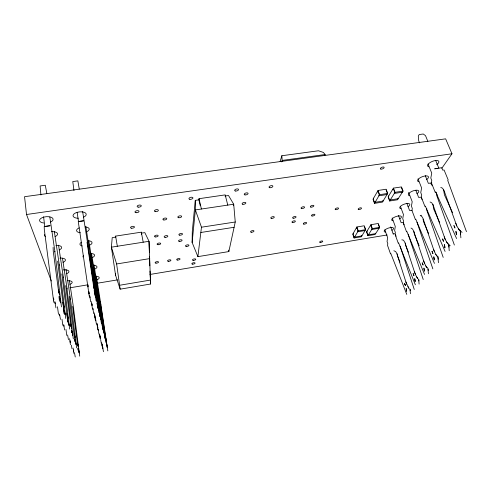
<?xml version="1.0" encoding="UTF-8"?>
<svg xmlns="http://www.w3.org/2000/svg" width="491" height="491" viewBox="0 0 491 491"><rect width="100%" height="100%" fill="white"/><g stroke="black" fill="none" stroke-linecap="round" stroke-linejoin="round"><path stroke-width="0.74" d="M224.995 196.026L228.518 195.516L233.704 204.219L235.25 221.993L228.843 251.576L197.891 256.633L192.134 242.48L192.294 231.537L195.295 200.359L198.886 199.837L199.008 198.695L225.191 194.884L227.769 205.103M141.635 234.588L141.365 233.157L144.827 232.63L149.025 241.296L150.571 284.019L120.148 289.174L115.557 275.199L115.624 273.677M192.134 242.48L195.357 209.927L195.295 200.359M65.684 285.645L71.048 326.877L70.673 324.072M197.891 256.633L201.47 227.21L195.357 209.927L233.704 204.219L233.403 205.711M61.835 273.929L67.862 322.206L67.66 319.653M411.961 210.516L412.293 208.43L411.427 206.146L412.201 201.709L408.659 192.429M57.656 261.212L63.247 305.322L63.867 313.381M53.108 247.354L53.267 251.343L58.81 293.053L58.404 289.923M280.109 161.607L281.834 155.739L318.456 150.774L323.373 152.431L325.146 154.53L324.711 155.635M281.754 161.889L282.19 160.422L281.834 155.739M356.896 226.965L352.796 234.127L354.079 237.982L361.339 236.779L365.623 229.671L364.285 225.768L356.896 226.965L358.221 230.887L354.079 237.982M378.039 190.459L373.025 199.199L374.498 203.354L382.458 202.114L387.694 193.442L386.153 189.231L378.039 190.459L379.561 194.688L374.498 203.354M370.944 224.688L366.574 231.862L367.882 235.698L375.081 234.502L379.635 227.382L378.266 223.497L370.944 224.688L372.301 228.579L367.882 235.698M393.457 188.127L388.117 196.873L389.627 201.003L397.507 199.776L403.068 191.091L401.485 186.911L393.457 188.127L395.016 192.325L389.627 201.003M430.889 183.886L431.767 182.634M441.869 168.204L451.966 153.775L445.638 138.843L24.55 196.695L26.52 214.506L51.309 281.024M426.851 208.792L426.483 209.301L443.201 257.394M100.189 301.713L105.375 336.132M72.631 306.464L77.676 345.204L77.32 342.577M97.961 291.605L103.288 327.067M69.341 296.447L69.501 300.228L75.043 341.736L74.835 339.312M437.499 168.327L434.67 168.818L441.71 167.707L442.722 170.156L444.085 169.996L448.166 179.872L447.731 180.461L466.45 231.648M119.601 285.265L150.449 280.073M69.888 287.806L88.012 284.786M97.077 283.276L117.472 279.882M149.951 274.469L387.135 234.962M393.181 233.955L395.445 233.575M358.221 230.887L365.623 229.671M372.301 228.579L379.635 227.382M365.083 230.58L357.693 231.789L357.939 230.678L356.914 227.628L356.521 228.309L356.374 227.879M401.828 239.854L403.117 240.013L403.792 240.627L404.983 242.732L414.772 272.744L416.472 276.629L417.859 278.581L416.472 276.629M143.2 242.204L141.316 232.175L115.612 236.11L115.741 237.092L112.218 237.632L111.396 247.176L116.625 263.962L149.773 258.604M421.517 215.285L420.21 215.494L421.726 216.328L423.052 218.52L433.903 250.349L435.799 254.442L437.364 256.462L435.799 254.442M200.831 232.489L234.103 227.29M201.47 227.21L235.25 221.993M379.561 194.688L387.694 193.442M395.016 192.325L403.068 191.091M26.52 214.506L451.966 153.775M325.146 154.53L282.19 160.422L282.558 161.643M393.868 250.754L395.715 251.57L396.845 253.638L406.18 282.804L409.095 288.518L407.788 286.597M403.332 222.638L401.135 222.669L398.502 215.512M440.765 187.415L442.501 188.182L444.005 190.453L456.79 225.934L459.116 229.782L462.099 232.384M430.098 201.985L431.718 202.795L433.13 205.023L445.208 239.399L447.387 243.162L450.173 245.758M411.016 228.051L412.44 228.91L413.698 231.058L423.991 261.949L425.783 265.938L427.256 267.926L425.783 265.938M458.269 228.646L460.055 230.727M446.595 242.051L448.265 244.101M452.567 212.713L444.429 194.835L443.625 189.931M435.646 191.877L456.599 238.552M439.733 222.742L433.694 209.037L432.921 204.317M425.341 206.048L445.098 251.447M428.533 233.421L423.733 222.202L423.058 219.182M415.779 219.195L434.449 263.385M419.142 245.666L414.472 234.446L413.827 231.531M427.833 141.328L425.513 135.669L423.267 134L419.185 134.546L418.301 136.032L418.688 140.757L419.535 142.863M435.658 160.422L438.85 168.204M406.886 231.433L424.562 274.463M408.402 252.178L405.842 245.862L405.222 243.039M428.048 163.969L431.736 173.108L430.803 178.037L431.773 180.449L431.368 182.756L435.241 192.435M436.002 192.147L437.1 194.89L436.702 195.43L454.365 245.027M431.976 185.383L431.024 183.002L428.361 183.352L425.274 175.612M398.582 242.849L415.368 284.774M399.999 262.151L397.778 256.529L397.176 253.792M418.037 178.841L421.603 187.943L420.756 192.613L421.671 194.958L421.309 197.149L424.967 206.564M390.824 253.516L406.787 294.391M422.021 199.493L421.118 197.179L418.627 197.407L415.908 190.391M455.777 223.282L456.79 225.934M415.435 219.673L411.912 210.357L409.574 210.479L406.873 203.317M401.485 187.654L402.712 190.907M402.184 191.736L402.356 192.202L394.328 193.429L394.672 192.134L393.457 188.869L392.947 189.704L392.775 189.238M444.251 236.834L445.208 239.399M398.017 198.254L398.189 198.714L390.29 199.941L390.118 199.475L389.627 200.279L388.449 197.063L388.774 195.805M400.527 206.686L403.442 214.524L402.743 218.753L403.565 220.975L403.258 222.957L406.56 231.875M403.534 223.19L404.142 224.835M386.153 189.974L387.356 193.251M386.853 194.08L387.025 194.546L378.917 195.792L379.23 194.491L378.045 191.208L377.567 192.042L377.395 191.576M392.174 217.936L395.28 226.48L394.635 230.512L395.421 232.679M433.59 249.373L434.492 251.858M395.316 234.115L396.09 236.257M382.937 200.592L383.103 201.052L375.118 202.292L374.958 201.826L374.492 202.623L373.344 199.389L373.639 198.125M395.138 234.575L398.281 243.26M390.67 226.903L393.248 234.06M423.696 261.003L424.549 263.421M384.858 229.831L387.638 237.662L387.049 241.517L387.798 243.628L387.546 245.439L390.535 253.908M378.279 224.154L379.126 226.572M378.905 227.855L379.058 228.284L371.736 229.487L372.006 228.376L370.957 225.344L370.539 226.032L370.386 225.596M414.49 271.824L415.306 274.168M375.492 233.2L375.64 233.63L368.428 234.821L368.281 234.397L367.876 235.048L366.851 232.065L367.108 230.979M364.506 227.032L365.341 229.463M416.988 222.184L432.847 268.859M405.91 281.92L406.683 284.197M361.72 235.477L361.867 235.907L354.588 237.11L354.441 236.68L354.06 237.337L353.066 234.336L353.299 233.25M408.15 234.176L423.224 279.52M400.128 246.101L414.257 289.451M199.008 198.695L201.414 209.025M198.886 199.837L200.254 205.729M448.676 244.365L449.222 250.723M59.54 314.197L60.473 319.402M55.176 303.72L54.845 301.732L55.937 307.845M437.892 256.566L438.438 262.673M68.458 339.717L67.611 334.96M63.744 325.017L64.634 329.983M75.252 357L74.479 352.624M71.367 345.253L71.987 348.696M98.163 329.443L98.961 334.162M95.604 319.365L96.439 324.293M92.824 308.409L93.701 313.571M90.013 297.779L89.693 295.809L90.718 301.867M115.612 236.11L117.337 246.249M102.619 346.83L103.441 351.709M100.71 339.858L101.287 343.277M63.713 324.778L63.953 326.233M59.546 314.203L59.761 315.474M102.674 347.155L102.889 348.432M100.379 337.869L100.164 336.538L100.428 338.195M98.126 329.216L98.353 330.603M95.334 317.689L95.806 320.568M92.793 308.164L93.038 309.668M97.789 327.147L97.973 328.289M93.284 284.111L93.75 287.198L87.03 242.143M97.267 323.778L97.476 325.122M101.036 317.284L95.518 280.699M98.599 306.685L92.916 268.89M100.858 304.426L96.359 276.065M105.89 338.765L106.271 341.288L106.031 339.692M98.691 294.569L93.971 264.753M103.908 331.063L103.497 328.381L104.227 332.456L103.834 329.854L103.982 330.817M96.359 283.964L91.522 253.368M101.674 321.415L101.25 318.641L102.435 326.822L102.103 324.379M99.256 310.963L98.82 308.09L100.029 316.517L99.698 314.019M95.941 295.159L90.099 256.081M101.698 342.749L102.49 347.984M100.778 304.064L107.836 350.887M98.605 294.183L105.853 342.43M96.267 283.546L103.711 333.297M93.836 272.511L88.797 240.572M91.111 260.107L85.815 226.48M88.147 246.629L82.629 211.492M79.26 189.053L77.86 180.872L72.772 181.56L73.969 190.545M99.464 333.997L100.262 339.25M96.942 323.772L97.85 329.811M94.223 312.822L95.236 319.567M88.024 286.222L87.84 285.019L88.116 286.873M115.557 275.199L111.396 247.176L149.025 241.296L149.381 252.356M93.738 272.057L101.398 323.409M91.001 259.616L98.875 312.663M91.369 301.609L92.388 308.422M89.276 296.239L78.253 221.509L83.74 220.784L78.492 221.558L77.167 212.48M88.03 246.095L96.126 300.94M410.01 289.23L410.408 293.716M437.886 256.676L438.254 259.266M427.968 268.62L428.422 273.763M418.915 280.938L418.7 279.434L419.105 284.086M460.711 234.109L460.22 230.604L460.883 237.816M448.67 244.481L449.05 247.176M116.625 263.962L120.148 289.174M73.091 348.033L73.816 353.33M73.711 309.127L69.397 280.496M74.123 333.684L74.491 336.396M69.612 338.655L70.434 344.731M99.888 336.047L99.716 334.776L100.023 337.17M70.52 299.363L66.04 269.504M66.923 313.645L67.31 316.554M65.966 329.4L66.776 335.427M67.077 288.843L62.486 258.192M62.854 302.309L63.247 305.322M62.001 319.254L62.805 325.324M57.49 306.752L58.478 314.32M102.024 344.185L102.251 345.94L102.116 344.842M73.595 308.771L79.726 356.159M63.357 277.483L58.558 245.205M53.746 302.284L44.307 229.5L44.208 226.517L50.131 225.725L44.779 226.517L43.582 216.746M70.391 298.982L76.639 347.831M59.325 265.171L54.335 231.445M92.026 305.028L91.848 303.653L92.081 305.58M66.942 288.432L73.3 338.833M54.943 251.779L49.818 217.004M46.841 193.503L45.295 185.26L40.102 185.96L40.919 194.958M63.21 277.034L69.685 329.08M59.172 264.68L65.751 318.475M228.671 250.109L228.843 251.576M54.771 251.245L61.461 306.9M410.059 289.217L410.218 290.684M428.072 268.915L428.238 270.492M73.607 350.052L73.705 351.243L73.625 350.126M70.188 340.772L70.336 342.601L70.256 341.46M63.597 308.526L63.787 311.141M59.337 299.044L59.159 296.368L59.393 301.321M53.611 297.982L53.728 299.995L53.679 298.743M141.316 232.175L141.365 233.157M149.994 271.05L150.571 284.019M149.522 256.787L149.81 265.778M63.222 269.903A5.782 2.308 -7.5 0 1 68.642 270.897A5.782 2.308 -7.5 0 1 66.647 273.708M96.181 276.237A5.475 2.136 -8.8 0 1 96.954 279.852M67.445 280.735A5.573 2.148 -7.9 0 1 72.005 281.809A5.573 2.148 -7.9 0 1 69.961 284.32M392.886 220.79A5.137 1.896 -19.6 0 1 393.346 217.832A5.137 1.896 -19.6 0 1 400.245 215.942A5.137 1.896 -19.6 0 1 399.742 218.918M43.859 223.031A6.825 3.173 -5.6 0 1 40.526 218.655A6.825 3.173 -5.6 0 1 50.843 217.145A6.825 3.173 -5.6 0 1 50.53 222.055M51.537 231.648A6.53 2.915 -6.2 0 1 57.294 233.219A6.53 2.915 -6.2 0 1 55.066 236.576M45.368 236.502A6.53 2.915 -6.2 0 1 44.706 234.563M93.824 265.275A5.677 2.295 -8.5 0 1 94.659 269.16M85.587 226.91A6.389 2.897 -7.4 0 1 86.643 231.82M80.377 232.765A6.389 2.897 -7.4 0 1 76.639 230.788A6.389 2.897 -7.4 0 1 79.229 227.855M428.784 166.823A6.052 2.48 -22.3 0 1 429.723 162.791A6.052 2.48 -22.3 0 1 437.708 160.588A6.052 2.48 -22.3 0 1 436.708 164.638M418.811 181.811A5.788 2.314 -21.5 0 1 419.609 178.098A5.788 2.314 -21.5 0 1 427.287 175.981A5.788 2.314 -21.5 0 1 426.44 179.712M409.555 195.737A5.554 2.16 -20.8 0 1 410.218 192.3A5.554 2.16 -20.8 0 1 417.62 190.263A5.554 2.16 -20.8 0 1 416.902 193.718M400.932 208.693A5.34 2.019 -20.2 0 1 401.491 205.508A5.34 2.019 -20.2 0 1 408.629 203.55A5.34 2.019 -20.2 0 1 408.027 206.748M385.355 232.108A4.953 1.78 -19.1 0 1 385.73 229.352A4.953 1.78 -19.1 0 1 392.401 227.529A4.953 1.78 -19.1 0 1 391.99 230.297M78.272 218.268A6.671 3.155 -7 0 1 73.668 214.217A6.671 3.155 -7 0 1 83.893 212.204A6.671 3.155 -7 0 1 83.513 217.237M88.552 240.725A6.131 2.67 -7.8 0 1 89.528 245.255M82.169 245.966A6.131 2.67 -7.8 0 1 81.285 242.272M55.913 245.414A6.26 2.688 -6.7 0 1 61.4 246.82A6.26 2.688 -6.7 0 1 59.233 249.937M91.289 253.473A5.892 2.473 -8.2 0 1 92.191 257.665M83.01 256.959A5.892 2.473 -8.2 0 1 83.495 255.627M59.951 258.113A6.015 2.486 -7.1 0 1 65.199 259.365A6.015 2.486 -7.1 0 1 63.081 262.28M454.335 226.431L453.887 225.51L454.973 228.045L454.335 226.431M442.925 239.786L442.508 238.89L443.526 241.351L442.925 239.786M432.362 252.147L431.97 251.275L432.933 253.669L432.362 252.147M422.561 263.624L422.192 262.771L423.107 265.097L422.561 263.624M413.44 274.303L413.091 273.475L413.956 275.739L413.44 274.303M404.934 284.264L404.596 283.454L405.425 285.658L404.934 284.264M456.249 233.053L455.93 231.329L456.427 234.839L456.249 233.053M444.742 246.187L444.435 244.524L444.914 247.894L444.742 246.187M434.087 258.334L433.798 256.738L434.265 259.978L434.087 258.334M424.206 269.614L423.923 268.068L424.377 271.192L424.206 269.614M415.005 280.103L414.742 278.612L415.177 281.625L415.005 280.103M406.431 289.893L406.167 288.45L406.591 291.359L406.431 289.893M65.045 314.547L64.413 310.76L65.045 314.547M60.712 302.775L60.055 298.81L60.712 302.775M79.137 352.863L78.609 349.647L79.137 352.863M76.025 344.4L75.473 341.055L76.025 344.4M72.656 335.249L72.085 331.769L72.656 335.249M69.01 325.337L68.409 321.703L69.01 325.337M107.29 347.61L106.768 344.418L107.29 347.61M105.283 339.017L104.736 335.703L105.283 339.017M103.116 329.737L102.551 326.288L103.116 329.737M100.765 319.69L100.176 316.094L100.765 319.69M98.218 308.765L97.605 305.009L98.218 308.765M95.438 296.852L94.794 292.924L95.438 296.852M105.731 338.403L105.577 337.397L105.976 339.987L105.731 338.403M96.353 297.779L96.175 296.625L96.623 299.596L96.353 297.779M102.024 322.925L101.619 320.236L102.024 322.925M99.636 312.601L99.219 309.821L99.636 312.601M97.034 301.388L96.604 298.51L97.034 301.388M94.204 289.15L93.763 286.173L94.204 289.15M106.559 344.013L106.387 342.779L106.707 345.112L106.559 344.013M104.503 335.2L104.325 333.935L104.651 336.323L104.503 335.2M97.261 304.119L97.077 302.751L97.408 305.316L97.261 304.119M78.143 346.48L77.805 343.927L78.143 346.48M94.407 291.863L94.217 290.457L94.554 293.078L94.407 291.863M74.994 337.777L74.65 335.138L74.994 337.777M97.476 326.54L97.304 325.238L97.617 327.687L97.476 326.54M71.588 328.369L71.238 325.643L71.588 328.369M67.899 318.174L67.543 315.357L67.899 318.174M63.885 307.09L63.523 304.175L63.885 307.09M94.867 316.235L94.689 314.897L95.002 317.407L94.867 316.235M59.509 294.987L59.135 291.961L59.509 294.987M88.92 292.789L88.748 291.378L89.055 294.011L88.92 292.789M78.143 349.285L78.014 348.033L78.235 350.402L78.143 349.285M71.52 331.204L71.391 329.884L71.6 332.37L71.52 331.204M179.731 235.177A1.86 0.81 -11.9 0 0 182.517 234.029A1.86 0.81 -11.9 0 0 179.829 233.734A1.86 0.81 -11.9 0 0 179.731 235.177M193.215 260.377A1.694 0.675 -12.4 0 0 195.774 259.358A1.694 0.675 -12.4 0 0 193.356 259.156A1.694 0.675 -12.4 0 0 193.215 260.377M178.724 217.722A1.958 0.902 -11.8 0 0 181.658 216.488A1.958 0.902 -11.8 0 0 178.822 216.114A1.958 0.902 -11.8 0 0 178.724 217.722M251.22 232.237A1.761 0.743 -14.8 0 0 253.964 231.144A1.761 0.743 -14.8 0 0 251.607 230.85A1.761 0.743 -14.8 0 0 251.22 232.237M292.55 222.521A1.761 0.737 -16.5 0 0 295.337 221.416A1.761 0.737 -16.5 0 0 293.102 221.091A1.761 0.737 -16.5 0 0 292.55 222.521M301.634 208.552A1.835 0.786 -17.1 0 0 304.537 207.392A1.835 0.786 -17.1 0 0 302.247 207.018A1.835 0.786 -17.1 0 0 301.634 208.552M244.991 194.89A1.982 0.933 -15 0 0 248.065 193.607A1.982 0.933 -15 0 0 245.396 193.159A1.982 0.933 -15 0 0 244.991 194.89M168.333 261.341A1.731 0.7 -11.5 0 0 170.917 260.304A1.731 0.7 -11.5 0 0 168.382 260.101A1.731 0.7 -11.5 0 0 168.333 261.341M155.377 236.92A1.89 0.829 -10.8 0 0 158.176 235.76A1.89 0.829 -10.8 0 0 155.371 235.459A1.89 0.829 -10.8 0 0 155.377 236.92M136.013 212.677A2.062 0.982 -9.7 0 0 139.027 211.382A2.062 0.982 -9.7 0 0 135.915 210.977A2.062 0.982 -9.7 0 0 136.013 212.677M303.861 224.123A1.743 0.712 -16.9 0 0 306.623 223.037A1.743 0.712 -16.9 0 0 304.451 222.73A1.743 0.712 -16.9 0 0 303.861 224.123M310.92 207.128A1.829 0.779 -17.5 0 0 313.829 205.968A1.829 0.779 -17.5 0 0 311.57 205.588A1.829 0.779 -17.5 0 0 310.92 207.128M235.428 191.011A2.019 0.97 -14.6 0 0 238.546 189.698A2.019 0.97 -14.6 0 0 235.797 189.225A2.019 0.97 -14.6 0 0 235.428 191.011M269.737 187.703A1.989 0.939 -16.3 0 0 272.855 186.408A1.989 0.939 -16.3 0 0 270.259 185.929A1.989 0.939 -16.3 0 0 269.737 187.703M189.845 199.309A2.044 0.988 -12.4 0 0 192.932 197.996A2.044 0.988 -12.4 0 0 190.005 197.548A2.044 0.988 -12.4 0 0 189.845 199.309M131.557 228.211A1.989 0.902 -9.7 0 0 134.448 226.983A1.989 0.902 -9.7 0 0 131.447 226.646A1.989 0.902 -9.7 0 0 131.557 228.211M155.365 211.639A2.032 0.964 -10.7 0 0 158.372 210.357A2.032 0.964 -10.7 0 0 155.359 209.952A2.032 0.964 -10.7 0 0 155.365 211.639M179.356 241.455A1.823 0.779 -11.9 0 0 182.093 240.332A1.823 0.779 -11.9 0 0 179.448 240.062A1.823 0.779 -11.9 0 0 179.356 241.455M155.966 263.139A1.743 0.706 -11 0 0 158.544 262.102A1.743 0.706 -11 0 0 155.966 261.899A1.743 0.706 -11 0 0 155.966 263.139M157.992 244.702A1.847 0.792 -11 0 0 160.723 243.579A1.847 0.792 -11 0 0 157.998 243.309A1.847 0.792 -11 0 0 157.992 244.702M320.12 242.437A1.614 0.614 -17 0 0 322.697 241.449A1.614 0.614 -17 0 0 320.727 241.21A1.614 0.614 -17 0 0 320.12 242.437M335.654 209.657A1.786 0.737 -18.2 0 0 338.508 208.528A1.786 0.737 -18.2 0 0 336.384 208.172A1.786 0.737 -18.2 0 0 335.654 209.657M358.633 209.534A1.761 0.706 -18.9 0 0 361.462 208.43A1.761 0.706 -18.9 0 0 359.443 208.074A1.761 0.706 -18.9 0 0 358.633 209.534M380.875 169.082A1.982 0.865 -20.9 0 0 384.054 167.799A1.982 0.865 -20.9 0 0 381.881 167.278A1.982 0.865 -20.9 0 0 380.875 169.082M312.055 215.997A1.78 0.737 -17.3 0 0 314.878 214.88A1.78 0.737 -17.3 0 0 312.687 214.536A1.78 0.737 -17.3 0 0 312.055 215.997M271.419 218.403A1.817 0.779 -15.8 0 0 274.266 217.255A1.817 0.779 -15.8 0 0 271.904 216.912A1.817 0.779 -15.8 0 0 271.419 218.403M242.855 204.305A1.933 0.89 -14.8 0 0 245.85 203.071A1.933 0.89 -14.8 0 0 243.241 202.66A1.933 0.89 -14.8 0 0 242.855 204.305M293.207 218.213A1.786 0.755 -16.6 0 0 296.03 217.09A1.786 0.755 -16.6 0 0 293.765 216.752A1.786 0.755 -16.6 0 0 293.207 218.213M138.223 207.122A2.093 1.007 -9.8 0 0 141.285 205.797A2.093 1.007 -9.8 0 0 138.137 205.367A2.093 1.007 -9.8 0 0 138.223 207.122M192.552 264.158A1.676 0.663 -12.4 0 0 195.08 263.158A1.676 0.663 -12.4 0 0 192.687 262.967A1.676 0.663 -12.4 0 0 192.552 264.158M186.273 246.451A1.786 0.749 -12.1 0 0 188.961 245.359A1.786 0.749 -12.1 0 0 186.396 245.107A1.786 0.749 -12.1 0 0 186.273 246.451M177.466 260.058A1.725 0.694 -11.8 0 0 180.05 259.027A1.725 0.694 -11.8 0 0 177.552 258.818A1.725 0.694 -11.8 0 0 177.466 260.058M165.062 237.337A1.872 0.816 -11.2 0 0 167.848 236.183A1.872 0.816 -11.2 0 0 165.099 235.889A1.872 0.816 -11.2 0 0 165.062 237.337M163.859 219.956A1.97 0.908 -11.1 0 0 166.793 218.722A1.97 0.908 -11.1 0 0 163.89 218.354A1.97 0.908 -11.1 0 0 163.859 219.956"/></g></svg>
